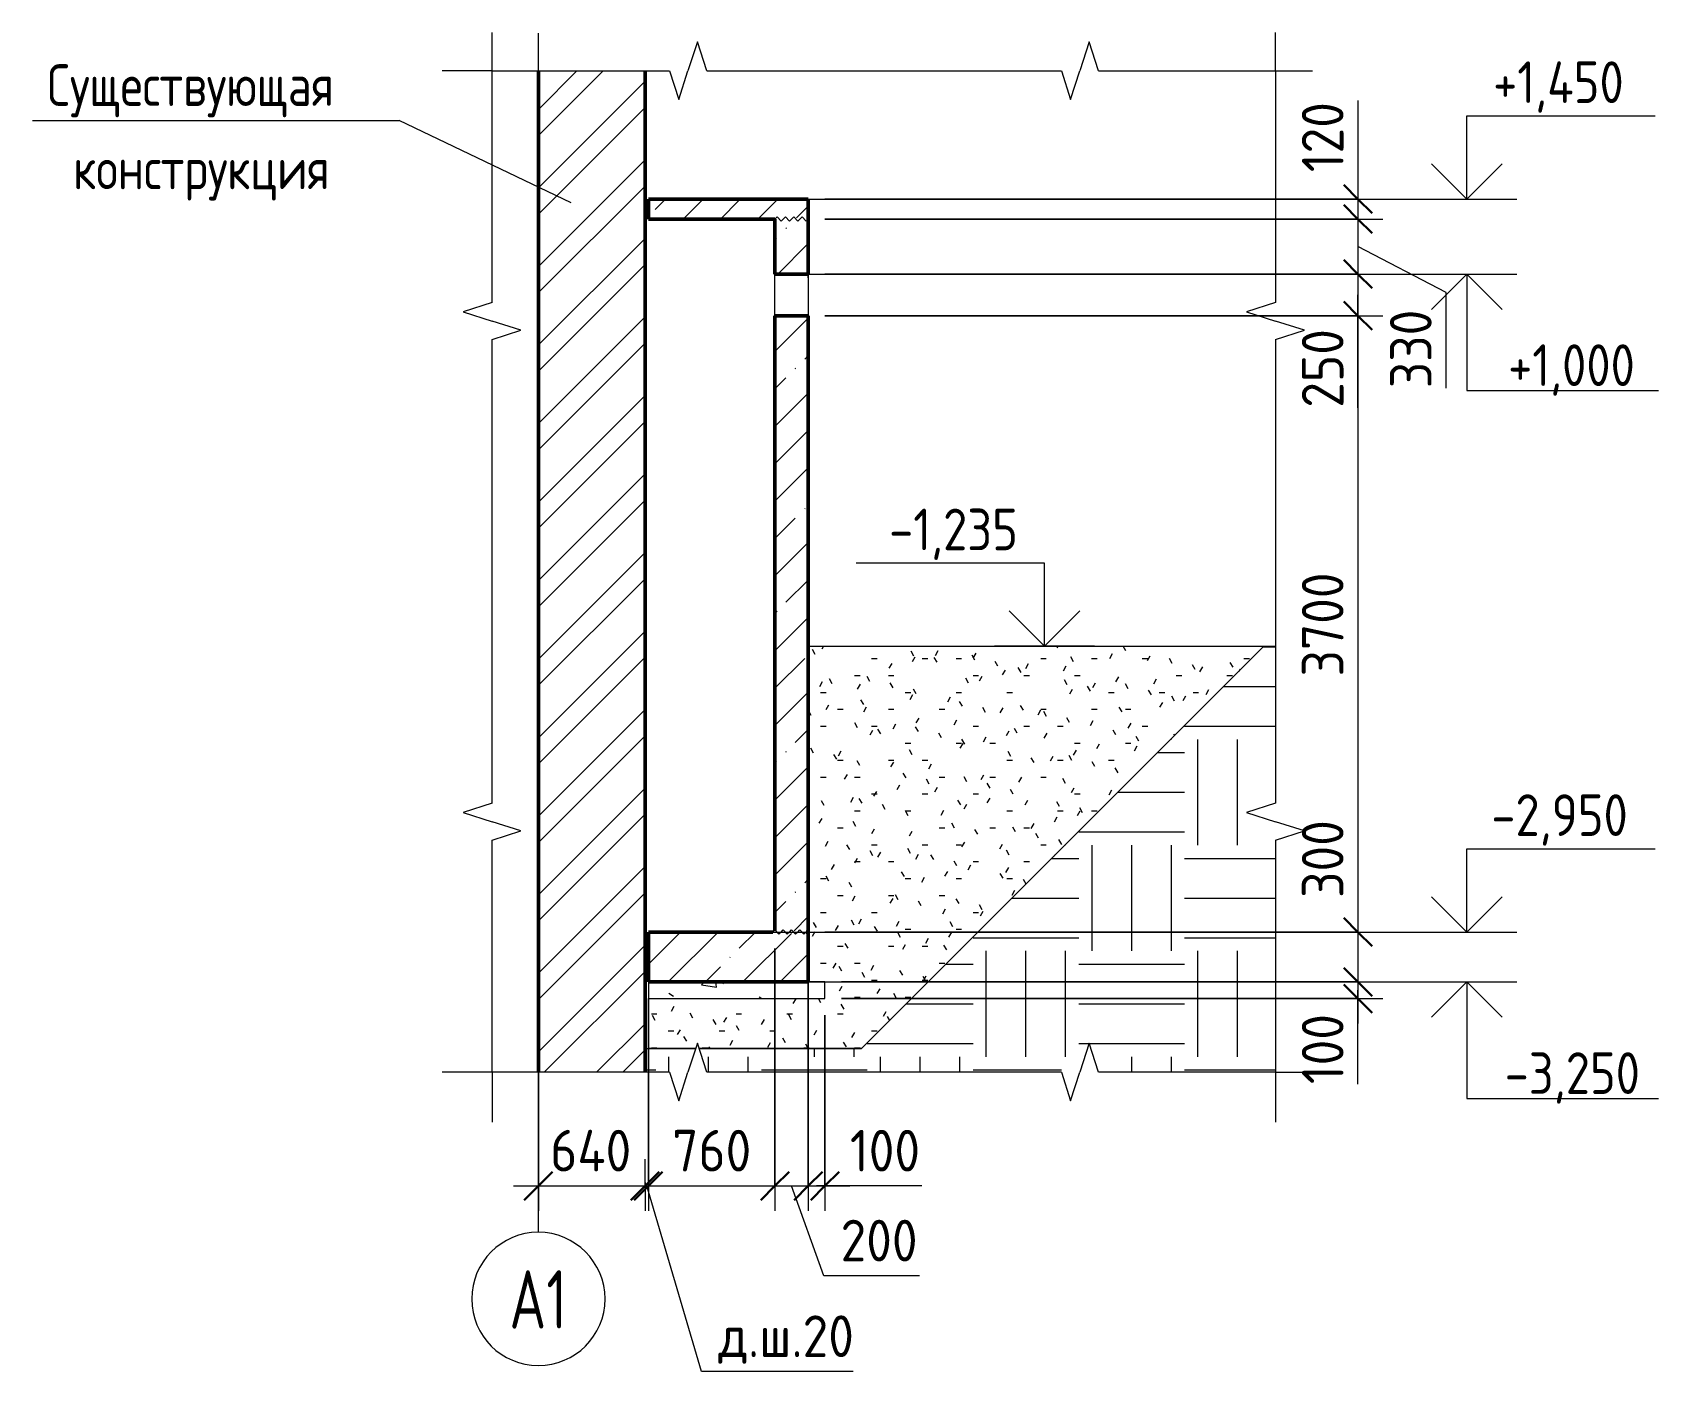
# Model space of a CAD drawing. Header units: millimetres. Extents: x 27196 to 80378, y -5588 to 34882.
# Drawn here: x 51892 to 61651, y -5588 to 2450 of the extents above; entities that cross this region are included whole.
import ezdxf

# ---------------------------------------------------------------- set-up
doc = ezdxf.new("R2010")
doc.units = ezdxf.units.MM
doc.linetypes.add('02 Штрихпунктирная _20 мм_', pattern=[25, 20, -2.5, 0, -2.5])
for name, color, linetype, lineweight in [('AA_Dim', 7, 'Continuous', 9), ('AA_Dim-100', 7, 'Continuous', 9), ('AA_Linii', 7, 'Continuous', 9), ('AA_Oformlenie', 7, 'Continuous', 9), ('AA_Vinoska', 7, 'Continuous', 9), ('AA_Visotnaya otmetka', 7, 'Continuous', 9), ('AF_Okno', 7, 'Continuous', 18), ('AF_Perekritie', 7, 'Continuous', 50), ('AF_Perekritie_Опалубка', 253, 'Continuous', 18), ('AF_Pokritie', 7, 'Continuous', 9), ('AF_Stena', 7, 'Continuous', 50), ('AF_Stena_Опалубка', 253, 'Continuous', 18), ('KR_Fundament', 7, 'Continuous', 18), ('Оси', 7, 'Continuous', 9)]:
    doc.layers.add(name, color=color, linetype=linetype, lineweight=lineweight)
doc.styles.add('GOST Common', font='GOST Common.ttf', dxfattribs={"width": 0.85, "height": 250})
doc.styles.add('ISOCPEUR', font='isocpeur.ttf', dxfattribs={"width": 0.7, "height": 350})
doc.styles.add('ISOCPEUR_1', font='isocpeur.ttf', dxfattribs={"width": 0.9, "height": 250})
doc.styles.add('ISOCPEUR_3', font='isocpeur.ttf', dxfattribs={"width": 0.85, "height": 250})
doc.dimstyles.new('00_Точн_3_знака__прозр_', dxfattribs={"dimscale": 304.8, "dimtxt": 248.995294, "dimasz": 0.557743, "dimexe": 0.492126, "dimexo": 0.328084, "dimgap": 0.032808, "dimtad": 1, "dimdec": 3, "dimrnd": 0.001, "dimdsep": 46, "dimtxsty": 'ISOCPEUR_1', "dimblk1": 'OBLIQUE', "dimblk2": 'OBLIQUE', "dimsah": 1, "dimcen": 0.09, "dimdle": 0.492126, "dimazin": 0, "dimtfac": 1, "dimtdec": 4, "dimtix": 1, "dimtmove": 1, "dimatfit": 3, "dimfxl": 1, "dimtvp": 1, "dimtolj": 1, "dimtzin": 0, "dimlwd": 18, "dimlwe": 18, "dimarcsym": 2})
doc.dimstyles.new('00_Точн_3_знака__прозр__1', dxfattribs={"dimscale": 304.8, "dimtxt": 248.995294, "dimasz": 0.557743, "dimexe": 0.492126, "dimexo": 0.328084, "dimgap": 0.032808, "dimtad": 1, "dimdec": 3, "dimrnd": 0.001, "dimdsep": 46, "dimtxsty": 'ISOCPEUR_1', "dimblk1": 'OBLIQUE', "dimblk2": 'OBLIQUE', "dimsah": 1, "dimcen": 0.09, "dimdle": 0.492126, "dimazin": 0, "dimtfac": 1, "dimtdec": 4, "dimtix": 1, "dimtmove": 0, "dimatfit": 3, "dimfxl": 1, "dimtvp": 1, "dimtolj": 1, "dimtzin": 0, "dimlwd": 18, "dimlwe": 18, "dimarcsym": 2})
pattern_1 = [(45, (57536.17, 825), (-224.506, 224.506), []), (45, (57760.68, 825), (-224.506, 224.506), [396.875, -79.375, 3.353, -76.022])]

# ---------------------------------------------------------------- blocks, each defined once
blk = doc.blocks.new('231_Отверстие прямоугольное в стене _Окно_Стена_ - Отверстие прямоугольное с обрамлением-4148655-2-2 Опалубка')
at = {"layer": 'AF_Okno', "lineweight": 9}
for p, q in [((32765, 977.1), (32765, 1000)), ((32565, 937.5), (32565, 955.1)), ((32565, 750), (32565, 937.5))]:
    blk.add_line(p, q, dxfattribs=at)
blk = doc.blocks.new('Последовательность узлов - 3мм масшт20 маскировка-904226-2-2 Опалубка')
at = {"layer": 'AA_Oformlenie'}
for p, q in [((32565, 1330), (32577.5, 1342.5)), ((32577.5, 1342.5), (32602.5, 1317.5)), ((32615, 1330), (32602.5, 1317.5)), ((32615, 1330), (32627.5, 1342.5)), ((32627.5, 1342.5), (32652.5, 1317.5)), ((32665, 1330), (32652.5, 1317.5)), ((32665, 1330), (32677.5, 1342.5)), ((32677.5, 1342.5), (32702.5, 1317.5)), ((32715, 1330), (32702.5, 1317.5)), ((32715, 1330), (32727.5, 1342.5)), ((32727.5, 1342.5), (32752.5, 1317.5)), ((32765, 1330), (32752.5, 1317.5))]:
    blk.add_line(p, q, dxfattribs=at)
blk = doc.blocks.new('011_Прямоугольник обрыва _ЭлУзла_ - 011_Прямоугольник обрыва _ЭлУзла_-4150436-2-2 Опалубка')
at = {"layer": 'AA_Oformlenie'}
for p, q in [((30867.3, 829.8), (30867.3, 2220)), ((30867.3, 2220), (31932.8, 2220)), ((32155.5, 2220), (34283.9, 2220)), ((34506.6, 2220), (35569.5, 2220)), ((35569.5, 2220), (35569.5, 829.8)), ((30867.3, -2175.8), (30867.3, 607.2)), ((35569.5, 607.2), (35569.5, -2175.8)), ((30867.3, -3791.2), (30867.3, -2398.4)), ((35569.5, -2398.4), (35569.5, -3791.2)), ((31932.8, -3791.2), (30867.3, -3791.2)), ((34283.9, -3791.2), (32155.5, -3791.2)), ((35569.5, -3791.2), (34506.6, -3791.2))]:
    blk.add_line(p, q, dxfattribs=at)
blk = doc.blocks.new('Ось сетки - d_4мм-2765513-2-2 Опалубка')
at = {"layer": 'Оси'}
for start, end in [(0, 180), (0, 180), (180, 360), (180, 360)]:
    blk.add_arc((31145, -5152.8), 400, start, end, dxfattribs=at)
blk = doc.blocks.new('DIMBLOCK24-2-2 Опалубка')
at = {"layer": 'AA_Dim-100', "lineweight": 18}
for p, q in [((59846.9, 2042.4), (59846.9, 1511.4)), ((59846.9, 1600), (59846.9, 1330)), ((59846.9, 1511.4), (59846.9, 1390)), ((56647.8, 1450), (59996.9, 1450)), ((59846.9, 1450), (56647.8, 1450)), ((56647.8, 1330), (59996.9, 1330)), ((59846.9, 1330), (56647.8, 1330))]:
    blk.add_line(p, q, dxfattribs=at)
at = {"layer": 'AA_Dim-100', "lineweight": 30}
for p, q in [((59846.9, 1450), (59761.9, 1535)), ((59846.9, 1330), (59761.9, 1415)), ((59846.9, 1450), (59931.9, 1365)), ((59846.9, 1330), (59931.9, 1245))]:
    blk.add_line(p, q, dxfattribs=at)
at = {"layer": 'AA_Dim-100', "color": 0, "lineweight": 18, "insert": (59510.3, 1611.4), "char_height": 250, "width": 517.144, "attachment_point": 1, "rotation": 90, "line_spacing_factor": 1.149209, "style": 'ISOCPEUR_1'}
blk.add_mtext('120', dxfattribs=at)
blk = doc.blocks.new('_Oblique')
at = {"color": 0, "linetype": 'ByBlock', "lineweight": -2}
blk.add_line((-0.5, -0.5), (0.5, 0.5), dxfattribs=at)
blk = doc.blocks.new('DIMBLOCK25-2-2 Опалубка')
at = {"layer": 'AA_Dim-100', "lineweight": 30}
for p, q in [((59846.9, 1330), (59761.9, 1415)), ((59846.9, 1330), (59931.9, 1245)), ((59846.9, 1000), (59761.9, 1085)), ((59846.9, 1000), (59931.9, 915))]:
    blk.add_line(p, q, dxfattribs=at)
at = {"layer": 'AA_Dim-100', "lineweight": 18}
for p, q in [((56647.8, 1330), (59996.9, 1330)), ((59846.9, 1330), (56647.8, 1330)), ((59846.9, 1330), (59846.9, 1000)), ((60375.8, 889), (59846.9, 1165)), ((56647.8, 1000), (59996.9, 1000)), ((59846.9, 1000), (56647.8, 1000)), ((60375.8, 314.9), (60375.8, 889))]:
    blk.add_line(p, q, dxfattribs=at)
at = {"layer": 'AA_Dim-100', "color": 0, "lineweight": 18, "insert": (60039.2, 314.9), "char_height": 250, "width": 568.858, "attachment_point": 1, "rotation": 90, "line_spacing_factor": 1.149209, "style": 'ISOCPEUR_1'}
blk.add_mtext('330', dxfattribs=at)
blk = doc.blocks.new('DIMBLOCK26-2-2 Опалубка')
at = {"layer": 'AA_Dim-100', "lineweight": 30}
for p, q in [((59846.9, 1000), (59761.9, 1085)), ((59846.9, 1000), (59931.9, 915)), ((59846.9, 750), (59761.9, 835)), ((59846.9, 750), (59931.9, 665))]:
    blk.add_line(p, q, dxfattribs=at)
at = {"layer": 'AA_Dim-100', "lineweight": 18}
for p, q in [((56647.8, 1000), (59996.9, 1000)), ((59846.9, 1000), (56647.8, 1000)), ((59846.9, 1000), (59846.9, 750)), ((59846.9, 771.7), (59846.9, 875)), ((56647.8, 750), (59996.9, 750)), ((59846.9, 750), (56647.8, 750)), ((59846.9, 197.6), (59846.9, 771.7))]:
    blk.add_line(p, q, dxfattribs=at)
at = {"layer": 'AA_Dim-100', "color": 0, "lineweight": 18, "insert": (59510.3, 197.6), "char_height": 250, "width": 568.858, "attachment_point": 1, "rotation": 90, "line_spacing_factor": 1.149209, "style": 'ISOCPEUR_1'}
blk.add_mtext('250', dxfattribs=at)
blk = doc.blocks.new('DIMBLOCK27-2-2 Опалубка')
at = {"layer": 'AA_Dim-100', "lineweight": 30}
for p, q in [((59846.9, 750), (59761.9, 835)), ((59846.9, 750), (59931.9, 665)), ((59846.9, -2950), (59761.9, -2865)), ((59846.9, -2950), (59931.9, -3035))]:
    blk.add_line(p, q, dxfattribs=at)
at = {"layer": 'AA_Dim-100', "lineweight": 18}
for p, q in [((56647.8, 750), (59996.9, 750)), ((59846.9, 750), (56647.8, 750)), ((59846.9, 750), (59846.9, -2950)), ((56647.8, -2950), (59996.9, -2950)), ((59846.9, -2950), (56647.8, -2950))]:
    blk.add_line(p, q, dxfattribs=at)
at = {"layer": 'AA_Dim-100', "color": 0, "lineweight": 18, "insert": (59510.3, -1416), "char_height": 250, "width": 758.478, "attachment_point": 1, "rotation": 90, "line_spacing_factor": 1.149209, "style": 'ISOCPEUR_1'}
blk.add_mtext('3700', dxfattribs=at)
blk = doc.blocks.new('DIMBLOCK28-2-2 Опалубка')
at = {"layer": 'AA_Dim-100', "lineweight": 18}
for p, q in [((59846.9, -2271.1), (59846.9, -2845.2)), ((59846.9, -2845.2), (59846.9, -3100)), ((56647.8, -2950), (59996.9, -2950)), ((59846.9, -2950), (56647.8, -2950)), ((59846.9, -2950), (59846.9, -3250)), ((56747.8, -3250), (59996.9, -3250)), ((59846.9, -3250), (56747.8, -3250))]:
    blk.add_line(p, q, dxfattribs=at)
at = {"layer": 'AA_Dim-100', "lineweight": 30}
for p, q in [((59846.9, -2950), (59761.9, -2865)), ((59846.9, -2950), (59931.9, -3035)), ((59846.9, -3250), (59761.9, -3165)), ((59846.9, -3250), (59931.9, -3335))]:
    blk.add_line(p, q, dxfattribs=at)
at = {"layer": 'AA_Dim-100', "color": 0, "lineweight": 18, "insert": (59510.3, -2745.2), "char_height": 250, "width": 568.858, "attachment_point": 1, "rotation": 90, "line_spacing_factor": 1.149209, "style": 'ISOCPEUR_1'}
blk.add_mtext('300', dxfattribs=at)
blk = doc.blocks.new('DIMBLOCK29-2-2 Опалубка')
at = {"layer": 'AA_Dim-100', "lineweight": 30}
for p, q in [((59846.9, -3250), (59761.9, -3165)), ((59846.9, -3350), (59761.9, -3265)), ((59846.9, -3250), (59931.9, -3335)), ((59846.9, -3350), (59931.9, -3435))]:
    blk.add_line(p, q, dxfattribs=at)
at = {"layer": 'AA_Dim-100', "lineweight": 18}
for p, q in [((56747.8, -3250), (59996.9, -3250)), ((59846.9, -3250), (56747.8, -3250)), ((59846.9, -3250), (59846.9, -3500)), ((59846.9, -3332.6), (59846.9, -3300)), ((56747.8, -3350), (59996.9, -3350)), ((59846.9, -3350), (56747.8, -3350)), ((59846.9, -3863.5), (59846.9, -3332.6))]:
    blk.add_line(p, q, dxfattribs=at)
at = {"layer": 'AA_Dim-100', "color": 0, "lineweight": 18, "insert": (59510.3, -3863.5), "char_height": 250, "width": 517.144, "attachment_point": 1, "rotation": 90, "line_spacing_factor": 1.149209, "style": 'ISOCPEUR_1'}
blk.add_mtext('100', dxfattribs=at)
blk = doc.blocks.new('010_Текст с выноской - Текст 2 строки-4027658-2-2 Опалубка')
at = {"layer": 'AA_Vinoska'}
blk.add_line((28108.7, 1920.9), (30308.7, 1920.9), dxfattribs=at)
blk = doc.blocks.new('DIMBLOCK30-2-2 Опалубка')
at = {"layer": 'AA_Dim-100', "lineweight": 18}
for p, q in [((54927.8, -3704.8), (54927.8, -4624.2)), ((54927.8, -4474.2), (54927.8, -3704.8)), ((55567.8, -4474.2), (55567.8, -4313.3)), ((54777.8, -4474.2), (55567.8, -4474.2)), ((55567.8, -4454), (55567.8, -4624.2))]:
    blk.add_line(p, q, dxfattribs=at)
at = {"layer": 'AA_Dim-100', "lineweight": 30}
for p, q in [((54927.8, -4474.2), (55012.8, -4389.2)), ((55567.8, -4474.2), (55652.8, -4389.2)), ((54927.8, -4474.2), (54842.8, -4559.2)), ((55567.8, -4474.2), (55482.8, -4559.2))]:
    blk.add_line(p, q, dxfattribs=at)
at = {"layer": 'AA_Dim-100', "color": 0, "lineweight": 18, "insert": (54998.8, -4137.6), "char_height": 250, "width": 597.589, "attachment_point": 1, "line_spacing_factor": 1.149209, "style": 'ISOCPEUR_1'}
blk.add_mtext('640', dxfattribs=at)
blk = doc.blocks.new('DIMBLOCK31-2-2 Опалубка')
at = {"layer": 'AA_Dim-100', "lineweight": 18}
for p, q in [((55587.8, -3350), (55587.8, -4624.2)), ((55587.8, -4474.2), (55587.8, -3350)), ((55567.8, -4474.2), (55567.8, -4313.3)), ((55567.8, -4454), (55567.8, -4624.2)), ((55567.8, -4474.2), (55587.8, -4474.2)), ((55907.4, -5588.4), (55577.8, -4474.2)), ((56816.6, -5588.4), (55907.4, -5588.4))]:
    blk.add_line(p, q, dxfattribs=at)
at = {"layer": 'AA_Dim-100', "lineweight": 30}
for p, q in [((55567.8, -4474.2), (55652.8, -4389.2)), ((55587.8, -4474.2), (55672.8, -4389.2)), ((55567.8, -4474.2), (55482.8, -4559.2)), ((55587.8, -4474.2), (55502.8, -4559.2))]:
    blk.add_line(p, q, dxfattribs=at)
at = {"layer": 'AA_Dim-100', "color": 0, "lineweight": 18, "insert": (56007.4, -5251.7), "char_height": 250, "width": 971.082, "attachment_point": 1, "line_spacing_factor": 1.149209, "style": 'ISOCPEUR_1'}
blk.add_mtext('д.ш.20', dxfattribs=at)
blk = doc.blocks.new('DIMBLOCK32-2-2 Опалубка')
at = {"layer": 'AA_Dim-100', "lineweight": 18}
for p, q in [((56347.8, -3050), (56347.8, -4624.2)), ((56347.8, -4474.2), (56347.8, -3050)), ((55587.8, -3350), (55587.8, -4624.2)), ((55587.8, -4474.2), (55587.8, -3350)), ((55587.8, -4474.2), (56347.8, -4474.2))]:
    blk.add_line(p, q, dxfattribs=at)
at = {"layer": 'AA_Dim-100', "lineweight": 30}
for p, q in [((55587.8, -4474.2), (55672.8, -4389.2)), ((56347.8, -4474.2), (56432.8, -4389.2)), ((55587.8, -4474.2), (55502.8, -4559.2)), ((56347.8, -4474.2), (56262.8, -4559.2))]:
    blk.add_line(p, q, dxfattribs=at)
at = {"layer": 'AA_Dim-100', "color": 0, "lineweight": 18, "insert": (55730.8, -4137.6), "char_height": 250, "width": 568.858, "attachment_point": 1, "line_spacing_factor": 1.149209, "style": 'ISOCPEUR_1'}
blk.add_mtext('760', dxfattribs=at)
blk = doc.blocks.new('DIMBLOCK33-2-2 Опалубка')
at = {"layer": 'AA_Dim-100', "lineweight": 18}
for p, q in [((56347.8, -3050), (56347.8, -4624.2)), ((56347.8, -4474.2), (56347.8, -3050)), ((56547.8, -3050), (56547.8, -4624.2)), ((56547.8, -4474.2), (56547.8, -3050)), ((56347.8, -4474.2), (56547.8, -4474.2)), ((56641.6, -5014), (56447.8, -4474.2)), ((57215.7, -5014), (56641.6, -5014))]:
    blk.add_line(p, q, dxfattribs=at)
at = {"layer": 'AA_Dim-100', "lineweight": 30}
for p, q in [((56347.8, -4474.2), (56432.8, -4389.2)), ((56547.8, -4474.2), (56632.8, -4389.2)), ((56347.8, -4474.2), (56262.8, -4559.2)), ((56547.8, -4474.2), (56462.8, -4559.2))]:
    blk.add_line(p, q, dxfattribs=at)
at = {"layer": 'AA_Dim-100', "color": 0, "lineweight": 18, "insert": (56741.6, -4677.4), "char_height": 250, "width": 568.858, "attachment_point": 1, "line_spacing_factor": 1.149209, "style": 'ISOCPEUR_1'}
blk.add_mtext('200', dxfattribs=at)
blk = doc.blocks.new('DIMBLOCK34-2-2 Опалубка')
at = {"layer": 'AA_Dim-100', "lineweight": 18}
for p, q in [((56547.8, -3050), (56547.8, -4624.2)), ((56547.8, -4474.2), (56547.8, -3050)), ((56647.8, -3450), (56647.8, -4624.2)), ((56647.8, -4474.2), (56647.8, -3450)), ((56547.8, -4474.2), (56797.8, -4474.2)), ((56697.9, -4474.2), (56597.8, -4474.2)), ((57228.8, -4474.2), (56697.9, -4474.2))]:
    blk.add_line(p, q, dxfattribs=at)
at = {"layer": 'AA_Dim-100', "lineweight": 30}
for p, q in [((56547.8, -4474.2), (56632.8, -4389.2)), ((56647.8, -4474.2), (56732.8, -4389.2)), ((56547.8, -4474.2), (56462.8, -4559.2)), ((56647.8, -4474.2), (56562.8, -4559.2))]:
    blk.add_line(p, q, dxfattribs=at)
at = {"layer": 'AA_Dim-100', "color": 0, "lineweight": 18, "insert": (56797.9, -4137.6), "char_height": 250, "width": 517.144, "attachment_point": 1, "line_spacing_factor": 1.149209, "style": 'ISOCPEUR_1'}
blk.add_mtext('100', dxfattribs=at)
blk = doc.blocks.new('Высотные отметки - Стрелка вниз высокая-400290-2-2 Опалубка')
at = {"layer": 'AA_Vinoska'}
for p, q in [((36418, -3250), (37018, -3250)), ((36718, -3250), (36505.9, -3462.1)), ((36718, -3250), (36718, -3950)), ((36718, -3250), (36930.1, -3462.1)), ((36718, -3950), (37868, -3950))]:
    blk.add_line(p, q, dxfattribs=at)
blk = doc.blocks.new('Высотные отметки - Стрелка вверх-400292-2-2 Опалубка')
at = {"layer": 'AA_Vinoska'}
for p, q in [((36718, -2450), (37848, -2450)), ((36718, -2950), (36718, -2450)), ((36718, -2950), (36505.9, -2737.9)), ((36718, -2950), (36930.1, -2737.9)), ((36418, -2950), (37018, -2950))]:
    blk.add_line(p, q, dxfattribs=at)

msp = doc.modelspace()

# ---------------------------------------------------------------- hatches: boundary and pattern name
at = {"layer": 'AA_Oformlenie'}
h = msp.add_hatch(dxfattribs=at)
h.set_pattern_fill('FP_9', color=250, style=0, pattern_type=2)
h.set_pattern_definition([(0, (57536.2, 825), (635, 635), [635, -635]), (0, (57536.2, 1063.1), (635, 635), [635, -635]), (0, (57536.2, 1301.25), (635, 635), [635, -635]), (90, (57615.55, 1380.6), (-635, 635), [635, -635]), (90, (57853.7, 1380.6), (-635, 635), [635, -635]), (90, (58091.8, 1380.6), (-635, 635), [635, -635])])
h.paths.add_polyline_path([(55715.6389, -3791.2108), (55715.6389, -3710.8999), (55825.6389, -3710.8999), (55825.6389, -3791.2108), (55871.5211, -3650), (55567.7936, -3650), (55567.7936, -3791.2108), (55577.2198, -3791.2108)])
h.paths.add_polyline_path([(58176.7383, -3791.2108), (58233.0469, -3617.9105), (58289.3556, -3791.2108), (59352.2879, -3791.2108), (59352.2879, -2398.4081), (59271.977, -2398.4081), (59271.977, -2288.4081), (59352.2879, -2288.4081), (59178.9877, -2232.0994), (59352.2879, -2175.7908), (59352.2879, -1235), (59282.7936, -1235), (56867.7936, -3650), (55892.3741, -3650), (55938.2563, -3791.2108), (58066.7383, -3791.2108), (58066.7383, -3710.8999), (58176.7383, -3710.8999), (58176.7383, -3746.5264)])
h = msp.add_hatch(dxfattribs=at)
h.set_pattern_fill('FP_8', color=250, style=0, pattern_type=2)
h.set_pattern_definition([(0, (57536.17, 825), (406.4, 101.6), [33.528, -271.272, 33.528, -271.272, -1625.6]), (0, (57536.17, 825), (406.4, 101.6), [-609.6, 33.528, -576.072, 33.528, -271.272, -711.2]), (0, (57536.17, 825), (406.4, 101.6), [-1524, 33.528, -169.672, 33.528, -474.472]), (120, (57688.57, 875.8), (-291.1882, 301.1527), [33.528, -271.272, 33.528, -271.272, -1625.6]), (120, (57688.57, 875.8), (-291.1882, 301.1527), [-609.6, 33.528, -576.072, 33.528, -271.272, -711.2]), (120, (57688.57, 875.8), (-291.1882, 301.1527), [-1524, 33.528, -169.672, 33.528, -474.472]), (240, (57739.37, 1079), (-115.2118, -402.7527), [33.528, -271.272, 33.528, -271.272, -1625.6]), (240, (57739.37, 1079), (-115.2118, -402.7527), [-609.6, 33.528, -576.072, 33.528, -271.272, -711.2]), (240, (57739.37, 1079), (-115.2118, -402.7527), [-1524, 33.528, -169.672, 33.528, -474.472])])
h.paths.add_polyline_path([(56867.7936, -3650), (59282.7936, -1235), (56547.7936, -1235), (56547.7936, -3250), (56647.7936, -3250), (56647.7936, -3350), (55587.7936, -3350), (55587.7936, -3650), (55871.5211, -3650), (55881.9476, -3617.9105), (55892.3741, -3650), (56786.4851, -3650)])
at = {"layer": 'AF_Perekritie', "lineweight": 9}
h = msp.add_hatch(dxfattribs=at)
h.set_pattern_fill('FP_5', color=256, style=0, pattern_type=2)
h.set_pattern_definition(pattern_1)
h.paths.add_polyline_path([(55587.7936, 1330), (56347.7936, 1330), (56347.7936, 1338), (56547.7936, 1338), (56547.7936, 1450), (55587.7936, 1450)])
h = msp.add_hatch(dxfattribs=at)
h.set_pattern_fill('FP_5', color=256, style=0, pattern_type=2)
h.set_pattern_definition(pattern_1)
h.paths.add_polyline_path([(56334.4424, -3250), (56547.7936, -3250), (56547.7936, -2950), (56534.4424, -2950), (56534.4424, -2958), (56334.4424, -2958), (56334.4424, -2950), (55587.7936, -2950), (55587.7936, -3250)])
at = {"layer": 'AF_Pokritie'}
h = msp.add_hatch(dxfattribs=at)
h.set_pattern_fill('FP_7', color=256, style=0, pattern_type=2)
h.set_pattern_definition([(50, (57536.2, 825), (728.74, -63.756), [76.2, -838.2]), (355, (57536.2, 825), (-140.97, 764.23), [60.96, -670.56]), (100.451, (57596.9, 819.7), (587.77, 700.47), [64.76, -712.36]), (46.184, (57536.2, 1028.2), (1084.32, -168.17), [114.3, -1257.3]), (96.636, (57626.5, 1014.2), (949.6, 989.7), [97.14, -1068.54]), (351.184, (57536.2, 1028.2), (949.62, 989.7), [91.44, -1005.84]), (21, (57637.8, 977.4), (606.46, -409.06), [76.2, -838.2]), (326, (57637.8, 977.4), (247.21, 736.75), [60.96, -670.56]), (71.451, (57688.3, 943.3), (853.67, 327.69), [64.76, -712.36]), (37.5, (57536.17, 825), (12.355, 338.22), [33.528, -628.904, 33.528, -647.192, -673.1]), (37.5, (57536.17, 825), (12.355, 338.22), [-1343.15, 33.53, -639.57]), (7.5, (57536.17, 825), (267.28, 400.722), [33.528, -354.584, 33.528, -613.664, -256.54]), (7.5, (57536.17, 825), (267.28, 400.722), [-1035.304, 33.53, -223.01]), (327.5, (57309.6, 825), (542.363, -22.915), [33.528, -220.472, 33.528, -758.952, -1051.56]), (327.5, (57309.6, 825), (542.363, -22.915), [-1046.48, 33.53, -1018.03]), (317.5, (57208, 825), (592.517, 101.707), [33.53, -296.67, 33.53, -492.76, -746.76]), (317.5, (57208, 825), (592.517, 101.707), [-856.49, 33.53, -713.23])])
h.paths.add_polyline_path([(56547.7936, -3350), (56647.7936, -3350), (56647.7936, -3250), (55587.7936, -3250), (55587.7936, -3350)])
at = {"layer": 'AF_Stena', "lineweight": 9}
h = msp.add_hatch(dxfattribs=at)
h.set_pattern_fill('FP_6', color=256, style=0, pattern_type=2)
h.set_pattern_definition([(45, (57536.17, 825), (-235.732, 235.732), []), (45, (57693.33, 825), (-235.732, 235.732), [])])
h.paths.add_polyline_path([(54927.7936, -3791.2108), (55567.7936, -3791.2108), (55567.7936, 2220), (54927.7936, 2220), (54927.7936, -3650)])
h = msp.add_hatch(dxfattribs=at)
h.set_pattern_fill('FP_5', color=256, style=0, pattern_type=2)
h.set_pattern_definition(pattern_1)
h.paths.add_polyline_path([(56534.4424, -2950), (56547.7936, -2950), (56547.7936, 749.9996), (56347.7936, 749.9996), (56347.7936, -2942), (56534.4424, -2942)])
h.paths.add_polyline_path([(56347.7936, 999.9996), (56547.7936, 999.9996), (56547.7936, 1322), (56347.7936, 1322)])

# ---------------------------------------------------------------- linework, layer by layer
at = {"layer": 'AA_Linii'}
for p, q in [((56547.7936, -3250), (56547.7936, -1235)), ((56547.7936, -1235), (59282.7936, -1235)), ((59282.7936, -1235), (56867.7936, -3650)), ((56867.7936, -3650), (59282.7936, -1235)), ((59282.7936, -1235), (59352.2879, -1235)), ((56647.7936, -3250), (56547.7936, -3250)), ((56647.7936, -3350), (56647.7936, -3250)), ((55587.7936, -3650), (55587.7936, -3350)), ((55587.7936, -3350), (56647.7936, -3350)), ((55567.7936, -3791.2108), (55567.7936, -3650)), ((55567.7936, -3650), (55587.7936, -3650)), ((55871.5211, -3650), (55587.7936, -3650)), ((55587.7936, -3650), (55871.5211, -3650)), ((56867.7936, -3650), (55892.3741, -3650)), ((55892.3741, -3650), (56867.7936, -3650))]:
    msp.add_line(p, q, dxfattribs=at)
at = {"layer": 'AA_Vinoska'}
for p, q in [((54650.0892, 2220), (54650.0892, 2449.8871)), ((59352.2879, 2220), (59352.2879, 2449.8871)), ((55881.9476, 2393.3003), (55825.6389, 2220)), ((55938.2563, 2220), (55881.9476, 2393.3003)), ((58233.0469, 2393.3003), (58176.7383, 2220)), ((58289.3556, 2220), (58233.0469, 2393.3003)), ((54650.0892, 2220), (54350.0892, 2220)), ((55715.6389, 2220), (55770.6389, 2046.7949)), ((55770.6389, 2046.7949), (55825.6389, 2220)), ((58066.7383, 2220), (58121.7383, 2046.7949)), ((58121.7383, 2046.7949), (58176.7383, 2220)), ((59352.2879, 2220), (59575.0351, 2220)), ((55124.6018, 1426.8015), (54091.5116, 1920.9071)), ((54650.0892, 829.8146), (54476.789, 773.506)), ((59352.2879, 829.8146), (59178.9877, 773.506)), ((54476.789, 773.506), (54650.0892, 717.1973)), ((54823.2943, 662.1973), (54650.0892, 717.1973)), ((59178.9877, 773.506), (59352.2879, 717.1973)), ((59525.493, 662.1973), (59352.2879, 717.1973)), ((54650.0892, 607.1973), (54823.2943, 662.1973)), ((59352.2879, 607.1973), (59525.493, 662.1973)), ((54650.0892, -2175.7908), (54476.789, -2232.0994)), ((54476.789, -2232.0994), (54650.0892, -2288.4081)), ((59352.2879, -2175.7908), (59178.9877, -2232.0994)), ((59178.9877, -2232.0994), (59352.2879, -2288.4081)), ((54823.2943, -2343.4081), (54650.0892, -2288.4081)), ((59525.493, -2343.4081), (59352.2879, -2288.4081)), ((54650.0892, -2398.4081), (54823.2943, -2343.4081)), ((59352.2879, -2398.4081), (59525.493, -2343.4081)), ((55881.9476, -3617.9105), (55825.6389, -3791.2108)), ((55938.2563, -3791.2108), (55881.9476, -3617.9105)), ((58233.0469, -3617.9105), (58176.7383, -3791.2108)), ((58289.3556, -3791.2108), (58233.0469, -3617.9105)), ((54650.0892, -3791.2108), (54350.0892, -3791.2108)), ((54650.0892, -3791.2108), (54650.0892, -4091.2108)), ((55715.6389, -3791.2108), (55770.6389, -3964.4159)), ((55770.6389, -3964.4159), (55825.6389, -3791.2108)), ((58066.7383, -3791.2108), (58121.7383, -3964.4159)), ((58121.7383, -3964.4159), (58176.7383, -3791.2108)), ((59352.2879, -3791.2108), (59575.0351, -3791.2108)), ((59352.2879, -3791.2108), (59352.2879, -4091.2108))]:
    msp.add_line(p, q, dxfattribs=at)
at = {"layer": 'AA_Visotnaya otmetka'}
for p, q in [((56185.9676, 1450), (60500.7885, 1450)), ((56185.9676, 1450), (56185.9676, 1450)), ((56547.7936, 999.9996), (60500.7885, 999.9996)), ((56547.7936, 999.9996), (56547.7936, 999.9996)), ((57965.3951, -1235), (57965.3951, -1235)), ((57965.3951, -1235), (57965.3951, -1235)), ((55883.5812, -2950), (60500.7885, -2950)), ((55883.5812, -2950), (55883.5812, -2950)), ((55999.8837, -3250), (60500.7885, -3250)), ((55999.8837, -3250), (55999.8837, -3250))]:
    msp.add_line(p, q, dxfattribs=at)
at = {"layer": 'AF_Perekritie_Опалубка', "lineweight": 50}
for p, q in [((56547.7936, 1450), (55587.7936, 1450)), ((55587.7936, 1450), (55587.7936, 1330)), ((56547.7936, 1330), (56547.7936, 1450)), ((55587.7936, 1330), (56347.7936, 1330))]:
    msp.add_line(p, q, dxfattribs=at)
at = {"layer": 'AF_Pokritie', "lineweight": 18}
for p, q in [((56647.7936, -3250), (55587.7936, -3250)), ((55587.7936, -3250), (55587.7936, -3350)), ((56647.7936, -3350), (56647.7936, -3250)), ((55587.7936, -3350), (56647.7936, -3350))]:
    msp.add_line(p, q, dxfattribs=at)
at = {"layer": 'AF_Stena_Опалубка', "lineweight": 50}
for p, q in [((54927.7936, 2220), (54927.7936, -3791.2108)), ((55567.7936, -3791.2108), (55567.7936, 2220)), ((56347.7936, 1330), (56347.7936, 999.9996)), ((56547.7936, 999.9996), (56547.7936, 1330)), ((56347.7936, 999.9996), (56547.7936, 999.9996)), ((56547.7936, 749.9996), (56347.7936, 749.9996)), ((56347.7936, 749.9996), (56347.7936, -2942)), ((56547.7936, -2950), (56547.7936, 749.9996)), ((56534.4424, -2950), (56547.7936, -2950))]:
    msp.add_line(p, q, dxfattribs=at)
at = {"layer": 'AF_Stena_Опалубка'}
for p, q in [((56347.7936, 749.9996), (56347.7936, 999.9996)), ((56547.7936, 999.9996), (56547.7936, 749.9996))]:
    msp.add_line(p, q, dxfattribs=at)
at = {"layer": 'KR_Fundament', "lineweight": 50}
for p, q in [((56334.4424, -2950), (55587.7936, -2950)), ((55587.7936, -2950), (55587.7936, -3250)), ((56547.7936, -2950), (56534.4424, -2950)), ((56547.7936, -3250), (56547.7936, -2950)), ((55587.7936, -3250), (56547.7936, -3250))]:
    msp.add_line(p, q, dxfattribs=at)
at = {"layer": 'Оси'}
for p, q in [((54927.7936, 1945.2175), (54927.7936, 2445.2175)), ((54927.7936, -4752.849), (54927.7936, -4252.849))]:
    msp.add_line(p, q, dxfattribs=at)
at = {"layer": 'Оси', "linetype": '02 Штрихпунктирная _20 мм_'}
msp.add_line((54927.7936, -4252.849), (54927.7936, 1945.2175), dxfattribs=at)

# ---------------------------------------------------------------- block references
at = {"layer": 'AA_Oformlenie'}
for name, p in [('011_Прямоугольник обрыва _ЭлУзла_ - 011_Прямоугольник обрыва _ЭлУзла_-4150436-2-2 Опалубка', (23782.7936, 0)), ('Последовательность узлов - 3мм масшт20 маскировка-904226-2-2 Опалубка', (23782.7936, 0)), ('Последовательность узлов - 3мм масшт20 маскировка-904226-2-2 Опалубка', (23769.4424, -4280))]:
    msp.add_blockref(name, p, dxfattribs=at)
at = {"layer": 'AA_Vinoska'}
for name in ['010_Текст с выноской - Текст 2 строки-4027658-2-2 Опалубка', 'Высотные отметки - Стрелка вверх-400292-2-2 Опалубка', 'Высотные отметки - Стрелка вниз высокая-400290-2-2 Опалубка']:
    msp.add_blockref(name, (23782.7936, 0), dxfattribs=at)
at = {"layer": 'AA_Visotnaya otmetka'}
for name, p in [('Высотные отметки - Стрелка вверх-400292-2-2 Опалубка', (23782.7936, 4400)), ('Высотные отметки - Стрелка вниз высокая-400290-2-2 Опалубка', (23782.7936, 4249.9996))]:
    msp.add_blockref(name, p, dxfattribs=at)
at = {"layer": 'AA_Visotnaya otmetka', "extrusion": (0, 0, -1)}
msp.add_blockref('Высотные отметки - Стрелка вверх-400292-2-2 Опалубка', (-94683.3899, 1715), dxfattribs=at)
at = {"layer": 'AF_Okno', "lineweight": 9}
msp.add_blockref('231_Отверстие прямоугольное в стене _Окно_Стена_ - Отверстие прямоугольное с обрамлением-4148655-2-2 Опалубка', (23782.7936, 0), dxfattribs=at)
at = {"layer": 'Оси'}
msp.add_blockref('Ось сетки - d_4мм-2765513-2-2 Опалубка', (23782.7936, 0), dxfattribs=at)

# ---------------------------------------------------------------- texts
at = {"layer": 'AA_Vinoska', "char_height": 250, "attachment_point": 1, "style": 'GOST Common'}
for s, insert, width in [('Существующая', (51980.4648, 2259.1375), 2439.535062), ('конструкция', (52135.1648, 1759.1375), 2064.746156)]:
    msp.add_mtext(s, dxfattribs=dict(at, insert=insert, width=width))
at = {"layer": 'AA_Visotnaya otmetka', "char_height": 250, "attachment_point": 1, "line_spacing_factor": 1.149209, "style": 'ISOCPEUR_3'}
for s, insert, width in [('+1,450', (60658.6467, 2276.6139), 941.140337), ('+1,000', (60748.6058, 577.7764), 917.23836), ('-1,235', (57033.2124, -408.3861), 917.23836), ('-2,950', (60647.4426, -2123.3861), 968.03006), ('-3,250', (60727.4426, -3672.2232), 968.03006)]:
    msp.add_mtext(s, dxfattribs=dict(at, insert=insert, width=width))
at = {"layer": 'Оси', "char_height": 350, "attachment_point": 1, "style": 'ISOCPEUR'}
for s, insert, width in [('\\fISOCPEUR|b0|i0|c204|p34|;\\W.7;А', (54754.063, -4980.5031), 269.367), ('\\fISOCPEUR|b0|i0|c204|p34|;\\W.7;1', (54976.313, -4980.5031), 151.518937)]:
    msp.add_mtext(s, dxfattribs=dict(at, insert=insert, width=width))

# ---------------------------------------------------------------- dimensions: what is measured, and where the dimension line sits
at = {"layer": 'AA_Dim', "lineweight": 18}
for base, p1, p2, override, picture, middle in [((59846.9425, 1330), (56547.7936, 1450), (56547.7936, 1330), {"dimpost": '<>', "dimfxl": 120}, 'DIMBLOCK24-2-2 Опалубка', (59676.9952, 1869.9838)), ((59846.9425, 999.9996), (56547.7936, 1330), (56547.7936, 999.9996), {"dimpost": '<>', "dimfxl": 330.00039}, 'DIMBLOCK25-2-2 Опалубка', (60205.8414, 599.3643)), ((59846.9425, 749.9996), (56547.7936, 999.9996), (56547.7936, 749.9996), {"dimpost": '<>', "dimfxl": 250}, 'DIMBLOCK26-2-2 Опалубка', (59676.9952, 482.0483)), ((59846.9425, -3250), (56547.7936, -2950), (56647.7936, -3250), {"dimpost": '<>', "dimfxl": 316.227766}, 'DIMBLOCK28-2-2 Опалубка', (59676.9952, -2460.7493)), ((59846.9425, -3350), (56647.7936, -3250), (56647.7936, -3350), {"dimpost": '<>', "dimfxl": 100}, 'DIMBLOCK29-2-2 Опалубка', (59676.9952, -3604.9645))]:
    dim = msp.add_linear_dim(base=base, p1=p1, p2=p2, angle=90, dimstyle='00_Точн_3_знака__прозр_', override=override, dxfattribs=at)
    dim.commit()
    dim.dimension.update_dxf_attribs({"geometry": picture, "text_midpoint": middle, "dimtype": 160, "text_rotation": 90})
dim = msp.add_linear_dim(base=(59846.9425, -2950), p1=(56547.7936, 749.9996), p2=(56547.7936, -2950), angle=90, dimstyle='00_Точн_3_знака__прозр__1', override={"dimpost": '<>', "dimfxl": 3699.99961}, dxfattribs=at)
dim.commit()
dim.dimension.update_dxf_attribs({"geometry": 'DIMBLOCK27-2-2 Опалубка', "text_midpoint": (59711.9425, -1100.0002)})
for base, p1, p2, override, picture, middle in [((56347.7936, -4474.1731), (55587.7936, -3250), (56347.7936, -2950), {"dimpost": '<>', "dimfxl": 817.067929}, 'DIMBLOCK32-2-2 Опалубка', (55967.7936, -4339.1731)), ((55567.7936, -4474.1731), (54927.7936, -3604.8), (55567.7936, -4353.965), {"dimpost": '<>', "dimfxl": 985.316283}, 'DIMBLOCK30-2-2 Опалубка', (55247.7936, -4339.1731))]:
    dim = msp.add_linear_dim(base=base, p1=p1, p2=p2, dimstyle='00_Точн_3_знака__прозр__1', override=override, dxfattribs=at)
    dim.commit()
    dim.dimension.update_dxf_attribs({"geometry": picture, "text_midpoint": middle})
for base, p1, p2, override, picture, middle in [((56547.7936, -4474.1731), (56347.7936, -2950), (56547.7936, -2950), {"dimpost": '<>', "dimfxl": 200}, 'DIMBLOCK33-2-2 Опалубка', (57026.0475, -4844.0503)), ((56647.7936, -4474.1731), (56547.7936, -2950), (56647.7936, -3350), {"dimpost": '<>', "dimfxl": 412.310563}, 'DIMBLOCK34-2-2 Опалубка', (57056.4317, -4304.2259)), ((55587.7936, -4474.1731), (55567.7936, -4353.965), (55587.7936, -3250), {"dimpost": 'д.ш.<>', "dimfxl": 1104.146137}, 'DIMBLOCK31-2-2 Опалубка', (56492.902, -5418.4131))]:
    dim = msp.add_linear_dim(base=base, p1=p1, p2=p2, dimstyle='00_Точн_3_знака__прозр_', override=override, dxfattribs=at)
    dim.commit()
    dim.dimension.update_dxf_attribs({"geometry": picture, "text_midpoint": middle, "dimtype": 160})

doc.saveas('drawing.dxf')
